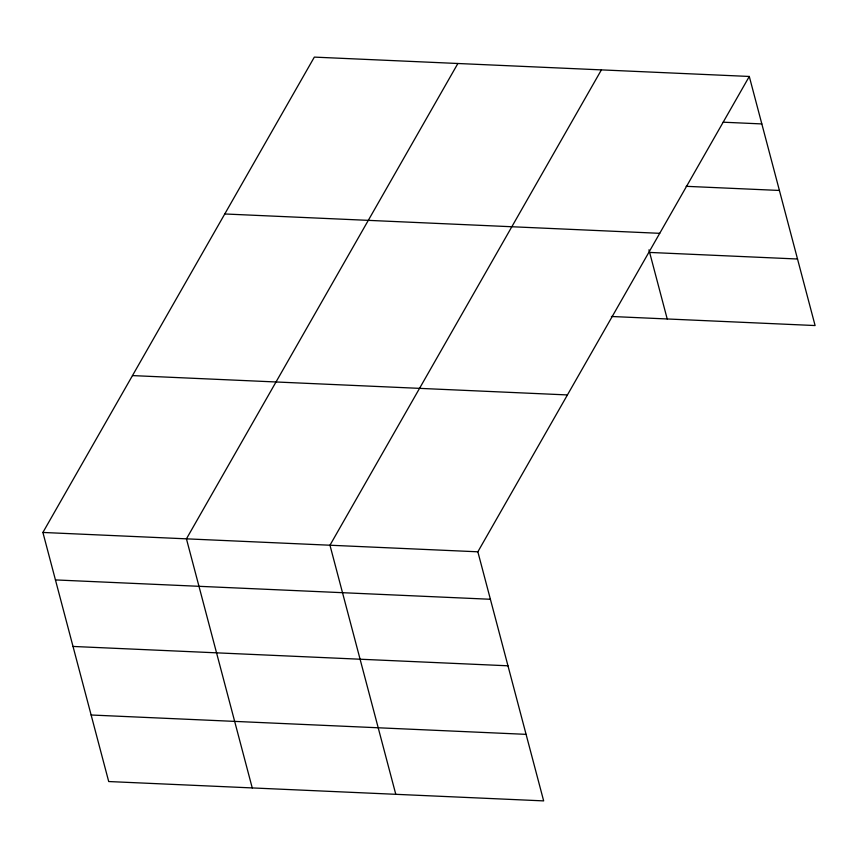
<?xml version="1.0" encoding="UTF-8"?>
<svg xmlns="http://www.w3.org/2000/svg" width="858" height="858" viewBox="0 0 858 858"><rect width="100%" height="100%" fill="white"/><g stroke="black" fill="none" stroke-linecap="round" stroke-linejoin="round"><path stroke-width="1.29" d="M749.291 76.459L477.852 551.801L543.661 800.889L108.709 781.541L42.9 532.453L314.339 57.111L749.291 76.459L815.1 325.547L611.4 316.484M457.872 63.503L186.433 538.845L252.241 787.923M601.404 69.884L329.965 545.227L395.785 794.304M723.197 122.201L761.829 123.927M686.153 186.315L779.407 190.455M224.764 213.974L659.716 233.322M649.635 252.434L797.522 259.009M132.475 375.589L567.428 394.937M42.9 532.453L477.852 551.801M55.438 579.922L490.401 599.27M73.016 646.449L507.979 665.797M91.13 715.004L526.083 734.351M648.948 249.839L667.213 318.962"/></g></svg>
